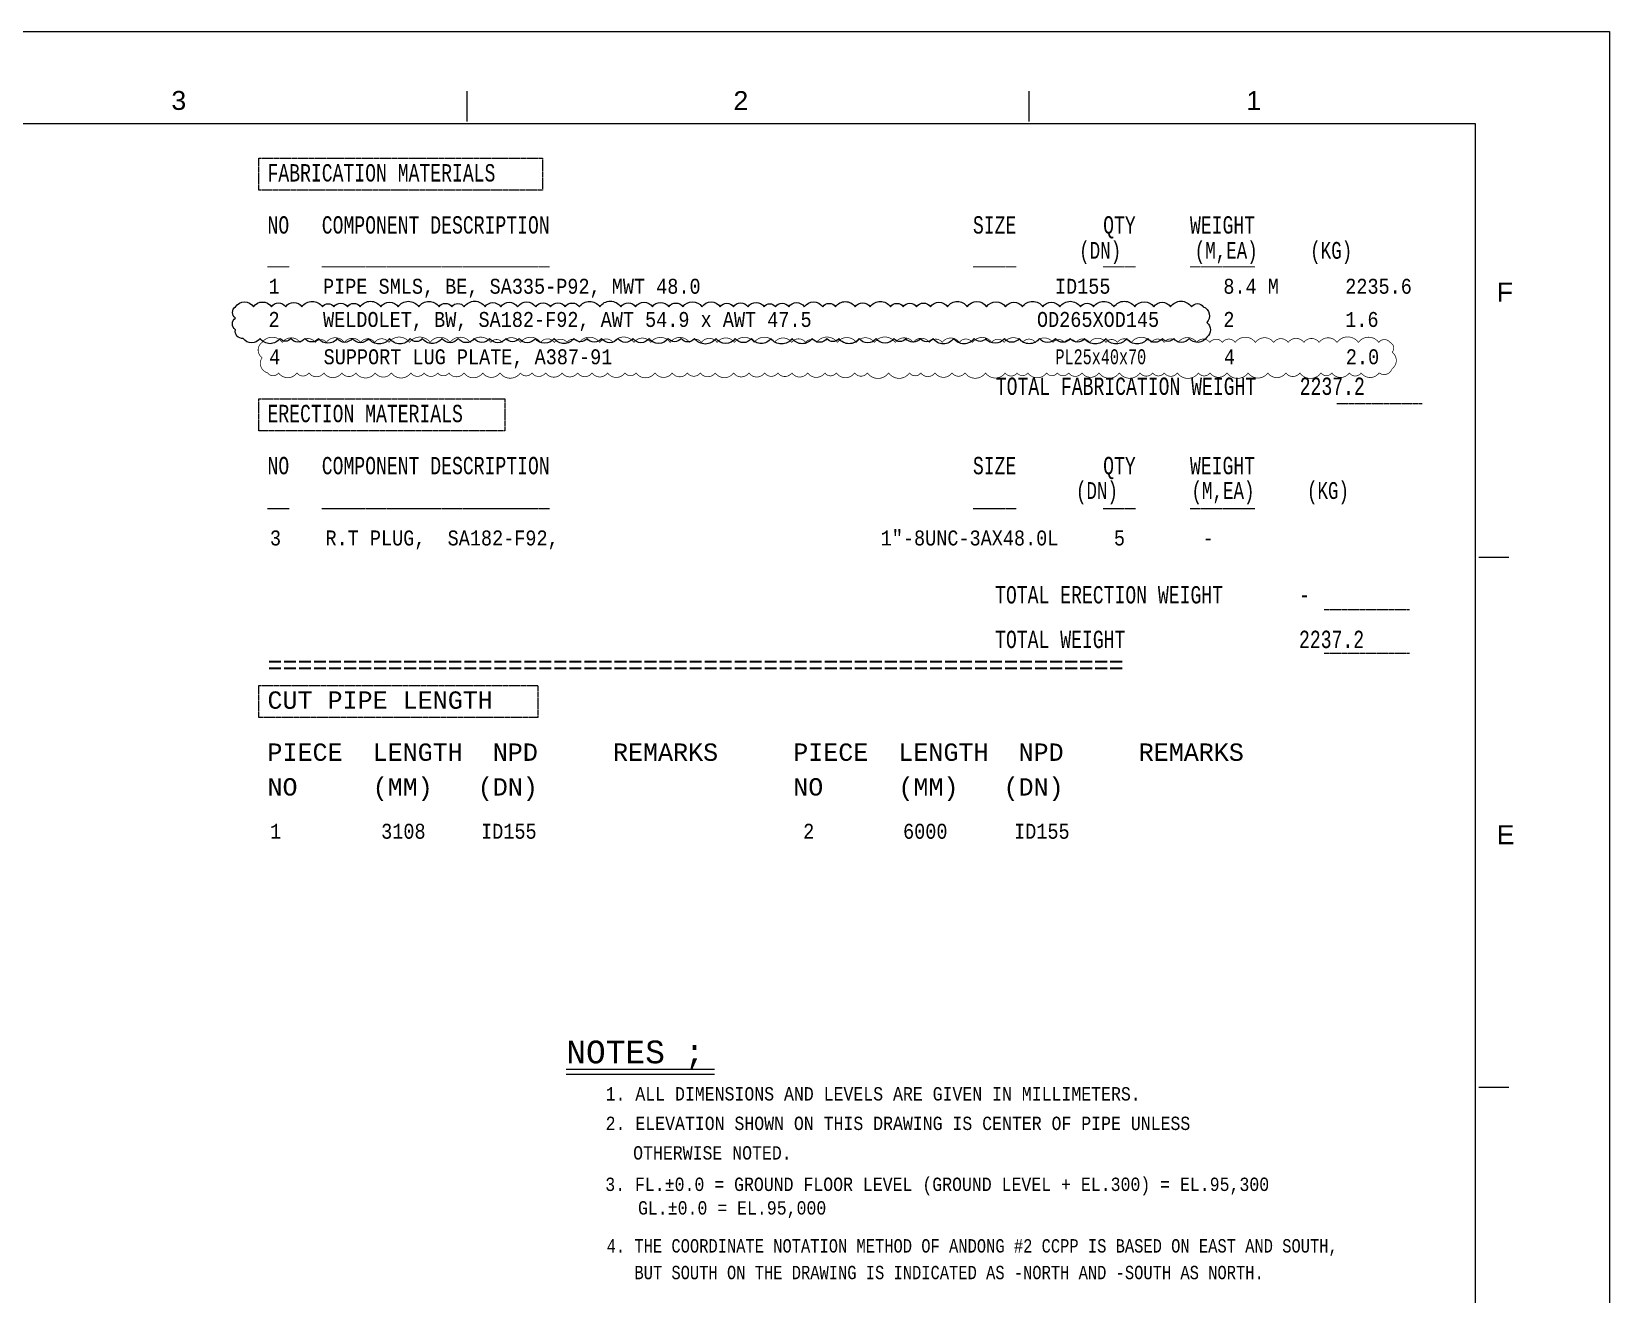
# Model space of a CAD drawing. Header units: inches. Extents: x 952 to 1793, y 0 to 594.
# Drawn here: x 1497.5 to 1792.7, y 357.8 to 594 of the extents above; entities that cross this region are included whole.
import ezdxf
from ezdxf.enums import TextEntityAlignment as Align

# ---------------------------------------------------------------- set-up
doc = ezdxf.new("R2010")
doc.units = ezdxf.units.IN
doc.header["$MEASUREMENT"] = 0
doc.linetypes.add('Solid', pattern=[1, 1, 0])
for name, color, linetype in [('1', 7, 'Continuous'), ('4', 4, 'Continuous'), ('BG 0 -1', 7, 'Continuous'), ('FRAME', 7, 'Continuous'), ('MAT-LIST', 7, 'Continuous'), ('Rev.4', 6, 'Continuous')]:
    doc.layers.add(name, color=color, linetype=linetype)
doc.layers.add('borderText', color=2, linetype='Solid', lineweight=13)
doc.styles.add('Arial', font='arial.ttf')
doc.styles.add('fixedText', font='MONOTXT8.shx', dxfattribs={"width": 0.85})
doc.styles.add('MONOTXT', font='MONOTXT.shx', dxfattribs={"width": 0.8})

msp = doc.modelspace()

# ---------------------------------------------------------------- linework, layer by layer
at = {"layer": '1', "color": 4, "linetype": 'Continuous', "lineweight": 0}
for p, q in [((1597.53, 399.94), (1625.32, 399.94)), ((1597.53, 399.05), (1625.32, 399.05))]:
    msp.add_line(p, q, dxfattribs=at)
at = {"layer": '4', "color": 1}
msp.add_lwpolyline([(1535.69, 542.55, -0.520567), (1539.06, 542.55, -0.520567), (1542.42, 542.55, -0.520567), (1545.08, 542.55, -0.520567), (1548.12, 542.55, -0.520567), (1551.96, 542.55, -0.520567), (1554.1, 542.55, -0.520567), (1556.64, 542.55, -0.520567), (1559, 542.55, -0.520567), (1562.89, 542.55, -0.520567), (1566.11, 542.55, -0.520567), (1569.97, 542.55, -0.520567), (1573.77, 542.55, -0.520567), (1576.15, 542.55, -0.520567), (1578.46, 542.55, -0.520567), (1582.38, 542.55, -0.520567), (1585.3, 542.55, -0.520567), (1588.47, 542.55, -0.520567), (1591.85, 542.55, -0.520567), (1594.62, 542.55, -0.520567), (1597.37, 542.55, -0.520567), (1600.01, 542.55, -0.520567), (1603.82, 542.55, -0.520567), (1607.77, 542.55, -0.520567), (1610.54, 542.55, -0.520567), (1613.67, 542.55, -0.520567), (1616.74, 542.55, -0.520567), (1619.37, 542.55, -0.520567), (1622.94, 542.55, -0.520567), (1626.36, 542.55, -0.520567), (1628.82, 542.55, -0.520567), (1631.57, 542.55, -0.520567), (1634.56, 542.55, -0.520567), (1636.68, 542.55, -0.520567), (1639.2, 542.55, -0.520567), (1642.09, 542.55, -0.520567), (1645.54, 542.55, -0.520567), (1647.94, 542.55, -0.520567), (1651.59, 542.55, -0.520567), (1654.43, 542.55, -0.520567), (1658.2, 542.55, -0.520567), (1660.6, 542.55, -0.520567), (1663.09, 542.55, -0.520567), (1665.69, 542.55, -0.520567), (1668.86, 542.55, -0.520567), (1672.56, 542.55, -0.520567), (1676.18, 542.55, -0.520567), (1679.72, 542.55, -0.520567), (1682.88, 542.55, -0.520567), (1686.72, 542.55, -0.520567), (1689.9, 542.55, -0.520567), (1693.75, 542.55, -0.520567), (1696.21, 542.55, -0.520567), (1700.01, 542.55, -0.520567), (1703.89, 542.55, -0.520567), (1707.47, 542.55, -0.520567), (1710.6, 542.55, -0.520567), (1714.52, 542.55, -0.520567), (1716.71, 542.55, -0.520567), (1717.38, 539.57, -0.520567), (1717.38, 536.88, -0.520567), (1714.06, 536.61, -0.520567), (1711.18, 536.61, -0.520567), (1709.06, 536.61, -0.520567), (1706.32, 536.61, -0.520567), (1702.39, 536.61, -0.520567), (1698.46, 536.61, -0.520567), (1694.51, 536.61, -0.520567), (1691.84, 536.61, -0.520567), (1689.06, 536.61, -0.520567), (1686.08, 536.61, -0.520567), (1682.28, 536.61, -0.520567), (1679.51, 536.61, -0.520567), (1676.04, 536.61, -0.520567), (1673.88, 536.61, -0.520567), (1670.03, 536.61, -0.520567), (1666.17, 536.61, -0.520567), (1663.76, 536.61, -0.520567), (1661.09, 536.61, -0.520567), (1658.85, 536.61, -0.520567), (1655.52, 536.61, -0.520567), (1652.37, 536.61, -0.520567), (1648.56, 536.61, -0.520567), (1646.32, 536.61, -0.520567), (1643.58, 536.61, -0.520567), (1639.79, 536.61, -0.520567), (1635.85, 536.61, -0.520567), (1632.2, 536.61, -0.520567), (1629.18, 536.61, -0.520567), (1625.57, 536.61, -0.520567), (1621.57, 536.61, -0.520567), (1619.04, 536.61, -0.520567), (1616.63, 536.61, -0.520567), (1613.06, 536.61, -0.520567), (1610.02, 536.61, -0.520567), (1607.23, 536.61, -0.520567), (1604.17, 536.61, -0.520567), (1601.47, 536.61, -0.520567), (1599, 536.61, -0.520567), (1595.28, 536.61, -0.520567), (1591.79, 536.61, -0.520567), (1588.74, 536.61, -0.520567), (1586.3, 536.61, -0.520567), (1583.23, 536.61, -0.520567), (1580.36, 536.61, -0.520567), (1577.36, 536.61, -0.520567), (1574.31, 536.61, -0.520567), (1570.64, 536.61, -0.520567), (1568.38, 536.61, -0.520567), (1564.52, 536.61, -0.520567), (1560.6, 536.61, -0.520567), (1557.53, 536.61, -0.520567), (1554.72, 536.61, -0.520567), (1551.23, 536.61, -0.520567), (1548.69, 536.61, -0.520567), (1546.06, 536.61, -0.520567), (1544.03, 536.61, -0.520567), (1540.28, 536.61, -0.520567), (1537.11, 536.61, -0.520567), (1535.69, 538.25, -0.520567), (1535.69, 540.43, -0.520567)], format="xyb", close=True, dxfattribs=at)
at = {"layer": 'BG 0 -1', "color": 7, "linetype": 'Continuous', "lineweight": 9}
for p, q in [((951.69, 594), (1792.69, 594)), ((1792.69, 594), (1792.69, 0)), ((1579.01, 577.17), (1579.01, 582.83)), ((1684.14, 577.17), (1684.14, 582.83)), ((1767.62, 576.75), (976.8, 576.75)), ((1767.62, 18.11), (1767.62, 576.75)), ((1768.24, 495.71), (1773.9, 495.71)), ((1768.24, 396.57), (1773.9, 396.57))]:
    msp.add_line(p, q, dxfattribs=at)
at = {"layer": 'borderText'}
for p, q in [((1741.68, 524.44), (1757.67, 524.44)), ((1741.68, 524.44), (1757.67, 524.44)), ((1739.33, 485.92), (1755.31, 485.92)), ((1739.33, 477.73), (1755.31, 477.73))]:
    msp.add_line(p, q, dxfattribs=at)
at = {"layer": 'borderText', "flags": 128}
for points in [[(1540.06, 564.34), (1540.06, 570.33), (1593.11, 570.33), (1593.11, 564.34)], [(1540.06, 519.32), (1540.06, 525.31), (1586.07, 525.31), (1586.07, 519.32)], [(1540.06, 465.73), (1540.06, 471.73), (1592.25, 471.73), (1592.25, 465.73)]]:
    msp.add_lwpolyline(points, close=True, dxfattribs=at)
at = {"layer": 'Rev.4', "color": 1, "const_width": 0.132}
msp.add_lwpolyline([(1540.67, 535.86, -0.520567), (1544.45, 535.86, -0.520567), (1547.78, 535.86, -0.520567), (1550.63, 535.86, -0.520567), (1552.67, 535.86, -0.520567), (1556.06, 535.86, -0.520567), (1559.09, 535.86, -0.520567), (1561.72, 535.86, -0.520567), (1564.38, 535.86, -0.520567), (1568.24, 535.86, -0.520567), (1572.1, 535.86, -0.520567), (1575.82, 535.86, -0.520567), (1579.62, 535.86, -0.520567), (1583.45, 535.86, -0.520567), (1585.58, 535.86, -0.520567), (1589.01, 535.86, -0.520567), (1592.77, 535.86, -0.520567), (1595.35, 535.86, -0.520567), (1597.69, 535.86, -0.520567), (1600.02, 535.86, -0.520567), (1603.8, 535.86, -0.520567), (1606.32, 535.86, -0.520567), (1610.23, 535.86, -0.520567), (1613.37, 535.86, -0.520567), (1617.01, 535.86, -0.520567), (1620.61, 535.86, -0.520567), (1622.86, 535.86, -0.520567), (1625.79, 535.86, -0.520567), (1629.03, 535.86, -0.520567), (1632.72, 535.86, -0.520567), (1636.51, 535.86, -0.520567), (1639.72, 535.86, -0.520567), (1642.33, 535.86, -0.520567), (1644.39, 535.86, -0.520567), (1648.28, 535.86, -0.520567), (1651.81, 535.86, -0.520567), (1655.2, 535.86, -0.520567), (1659.12, 535.86, -0.520567), (1662.46, 535.86, -0.520567), (1665.49, 535.86, -0.520567), (1667.88, 535.86, -0.520567), (1671.07, 535.86, -0.520567), (1673.54, 535.86, -0.520567), (1677.15, 535.86, -0.520567), (1679.48, 535.86, -0.520567), (1682.92, 535.86, -0.520567), (1685.33, 535.86, -0.520567), (1688.6, 535.86, -0.520567), (1690.71, 535.86, -0.520567), (1692.92, 535.86, -0.520567), (1695.45, 535.86, -0.520567), (1698.5, 535.86, -0.520567), (1700.64, 535.86, -0.520567), (1703.27, 535.86, -0.520567), (1706.98, 535.86, -0.520567), (1709.41, 535.86, -0.520567), (1712.01, 535.86, -0.520567), (1715.5, 535.86, -0.520567), (1717.94, 535.86, -0.520567), (1720.28, 535.86, -0.520567), (1722.69, 535.86, -0.520567), (1726.47, 535.86, -0.520567), (1729.88, 535.86, -0.520567), (1732.6, 535.86, -0.520567), (1735.53, 535.86, -0.520567), (1738.39, 535.86, -0.520567), (1741.74, 535.86, -0.520567), (1745.74, 535.86, -0.520567), (1749.54, 535.86, -0.520567), (1751.64, 535.86, -0.520567), (1752.03, 534.02, -0.520567), (1752.03, 530.97, -0.520567), (1749.6, 530.17, -0.520567), (1746.26, 530.17, -0.520567), (1744.05, 530.17, -0.520567), (1740.76, 530.17, -0.520567), (1738.74, 530.17, -0.520567), (1734.77, 530.17, -0.520567), (1732.17, 530.17, -0.520567), (1728.79, 530.17, -0.520567), (1725.1, 530.17, -0.520567), (1721.16, 530.17, -0.520567), (1717.98, 530.17, -0.520567), (1715.81, 530.17, -0.520567), (1711.86, 530.17, -0.520567), (1709.41, 530.17, -0.520567), (1707.25, 530.17, -0.520567), (1704.89, 530.17, -0.520567), (1701.02, 530.17, -0.520567), (1697.21, 530.17, -0.520567), (1694.02, 530.17, -0.520567), (1691.52, 530.17, -0.520567), (1689.43, 530.17, -0.520567), (1687.4, 530.17, -0.520567), (1683.9, 530.17, -0.520567), (1681.9, 530.17, -0.520567), (1679.65, 530.17, -0.520567), (1675.99, 530.17, -0.520567), (1672.14, 530.17, -0.520567), (1669.72, 530.17, -0.520567), (1666.53, 530.17, -0.520567), (1663.88, 530.17, -0.520567), (1661.77, 530.17, -0.520567), (1657.86, 530.17, -0.520567), (1653.89, 530.17, -0.520567), (1651.51, 530.17, -0.520567), (1648.07, 530.17, -0.520567), (1645.93, 530.17, -0.520567), (1642.72, 530.17, -0.520567), (1639.76, 530.17, -0.520567), (1637.15, 530.17, -0.520567), (1634.67, 530.17, -0.520567), (1631.73, 530.17, -0.520567), (1628.86, 530.17, -0.520567), (1625.43, 530.17, -0.520567), (1622.64, 530.17, -0.520567), (1620.22, 530.17, -0.520567), (1617.38, 530.17, -0.520567), (1614.15, 530.17, -0.520567), (1610.61, 530.17, -0.520567), (1608.55, 530.17, -0.520567), (1605.29, 530.17, -0.520567), (1602.39, 530.17, -0.520567), (1599.68, 530.17, -0.520567), (1596.79, 530.17, -0.520567), (1593.7, 530.17, -0.520567), (1591.14, 530.17, -0.520567), (1588.99, 530.17, -0.520567), (1585.17, 530.17, -0.520567), (1581.95, 530.17, -0.520567), (1578.43, 530.17, -0.520567), (1575.6, 530.17, -0.520567), (1573.53, 530.17, -0.520567), (1570.99, 530.17, -0.520567), (1568.5, 530.17, -0.520567), (1564.85, 530.17, -0.520567), (1561.83, 530.17, -0.520567), (1558.2, 530.17, -0.520567), (1555.58, 530.17, -0.520567), (1552.22, 530.17, -0.520567), (1549.43, 530.17, -0.520567), (1547.2, 530.17, -0.520567), (1543.75, 530.17, -0.520567), (1541.72, 530.17, -0.520567), (1540.67, 533.02, -0.520567)], format="xyb", close=True, dxfattribs=at)

# ---------------------------------------------------------------- texts
at = {"layer": '1', "color": 4, "linetype": 'Continuous', "lineweight": 0, "style": 'MONOTXT'}
msp.add_text('NOTES ;', height=4.263, dxfattribs=at).set_placement((1610.48, 403.18), align=Align.MIDDLE_CENTER)
at = {"layer": 'BG 0 -1', "color": 7, "style": 'Arial', "width": 1.008516}
for s, p in [('3', (1525.09, 581.12)), ('2', (1630.22, 581.12)), ('1', (1726.17, 581.1))]:
    msp.add_text(s, height=3.54, dxfattribs=at).set_placement(p, align=Align.MIDDLE)
at = {"layer": 'BG 0 -1', "color": 7, "style": 'Arial'}
for s, width, p in [('F', 0.993934, (1771.63, 543.5)), ('E', 1.004063, (1771.6, 442.02))]:
    msp.add_text(s, height=3.54, dxfattribs=dict(at, width=width)).set_placement(p)
at = {"layer": 'borderText', "style": 'fixedText', "width": 0.7225}
for s, height, p in [('FABRICATION MATERIALS', 3.2463, (1541.68, 565.96)), ('NO   COMPONENT DESCRIPTION                                       SIZE        QTY     WEIGHT  ', 3.2463, (1541.68, 556.22)), (' (DN)       (M,EA)     (KG)  ', 3.1409, (1691.54, 551.51)), ('__   _____________________                                       ____        ___     ______  ', 3.2463, (1541.68, 550.41)), ('TOTAL FABRICATION WEIGHT    2237.2', 3.2463, (1677.91, 526.05)), ('ERECTION MATERIALS', 3.2463, (1541.68, 520.95)), ('NO   COMPONENT DESCRIPTION                                       SIZE        QTY     WEIGHT  ', 3.2463, (1541.68, 511.21)), (' (DN)       (M,EA)     (KG)  ', 3.1409, (1690.94, 506.6)), ('__   _____________________                                       ____        ___     ______  ', 3.2463, (1541.68, 505.18)), ('TOTAL ERECTION WEIGHT       -', 3.2463, (1677.78, 487.05)), ('TOTAL WEIGHT                2237.2', 3.2463, (1677.78, 478.71))]:
    msp.add_text(s, height=height, dxfattribs=at).set_placement(p)
at = {"layer": 'borderText', "style": 'fixedText'}
for s, p in [('=========================================================', (1541.68, 473.92)), ('CUT PIPE LENGTH', (1541.68, 467.36)), ('PIECE  LENGTH  NPD     REMARKS     PIECE  LENGTH  NPD     REMARKS     ', (1541.68, 457.62)), ('NO     (MM)   (DN)                 NO     (MM)   (DN)                  ', (1541.68, 451.13))]:
    msp.add_text(s, height=3.2463, dxfattribs=at).set_placement(p)
at = {"layer": 'FRAME', "color": 2, "style": 'MONOTXT', "width": 0.8566}
for s, p in [('1. ALL DIMENSIONS AND LEVELS ARE GIVEN IN MILLIMETERS.', (1604.93, 395.35)), ('2. ELEVATION SHOWN ON THIS DRAWING IS CENTER OF PIPE UNLESS', (1604.93, 389.83)), ('    OTHERWISE NOTED.', (1602.66, 384.31))]:
    msp.add_text(s, height=2.5, dxfattribs=at).set_placement(p, align=Align.MIDDLE_LEFT)
for s, p in [('3. FL.±0.0 = GROUND FLOOR LEVEL (GROUND LEVEL + EL.300) = EL.95,300', (1604.86, 377.18)), (' GL.±0.0 = EL.95,000', (1609.13, 372.77))]:
    msp.add_text(s, height=2.5, dxfattribs=at).set_placement(p)
at = {"layer": 'FRAME', "color": 2, "char_height": 2.5, "width": 378.0263, "attachment_point": 1, "style": 'MONOTXT'}
for s, insert in [('4. THE COORDINATE NOTATION METHOD OF ANDONG #2 CCPP IS BASED ON EAST AND SOUTH, ', (1605.12, 368.17)), ('   BUT SOUTH ON THE DRAWING IS INDICATED AS -NORTH AND -SOUTH AS NORTH.', (1605.12, 363.18))]:
    msp.add_mtext(s, dxfattribs=dict(at, insert=insert))
at = {"layer": 'MAT-LIST', "color": 2, "style": 'MONOTXT'}
for s, width, p in [('1', 0.8571, (1541.87, 544.97)), ('PIPE SMLS, BE, SA335-P92, MWT 48.0', 0.8571, (1552.07, 544.97)), ('ID155', 0.8571, (1688.97, 544.97)), ('8.4 M', 0.8571, (1720.47, 544.97)), ('2235.6', 0.8571, (1743.27, 544.97)), ('2', 0.8571, (1541.87, 538.76)), ('WELDOLET, BW, SA182-F92, AWT 54.9 x AWT 47.5', 0.8571, (1552.07, 538.76)), ('OD265XOD145', 0.8571, (1685.61, 538.76)), ('2', 0.8571, (1720.47, 538.76)), ('1.6', 0.8571, (1743.27, 538.76)), ('4', 0.8571, (1541.98, 531.78)), ('SUPPORT LUG PLATE, A387-91', 0.8571, (1552.18, 531.78)), ('PL25x40x70', 0.7, (1689.07, 531.78)), ('4', 0.8571, (1720.58, 531.78)), ('2.0', 0.8571, (1743.38, 531.78)), ('3    R.T PLUG,  SA182-F92,                             1"-8UNC-3AX48.0L     5       -', 0.8571, (1542.14, 497.9)), ('1         3108     ID155                        2        6000      ID155', 0.8571, (1542.17, 443.05))]:
    msp.add_text(s, height=2.8, dxfattribs=dict(at, width=width)).set_placement(p)

doc.saveas('drawing.dxf')
